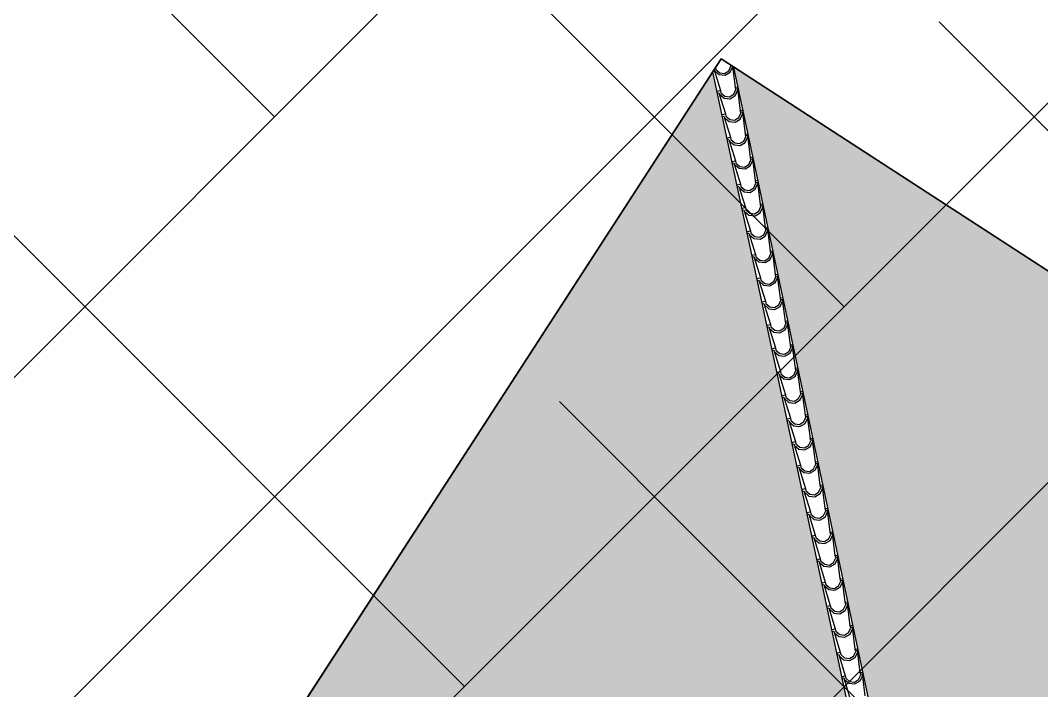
# Model space of a CAD drawing. Header units: millimetres. Extents: x 648844 to 649530, y 1246379 to 1246752.
# Drawn here: x 649107.59 to 649114.72, y 1246597.69 to 1246602.36 of the extents above; entities that cross this region are included whole.
import ezdxf

# ---------------------------------------------------------------- set-up
doc = ezdxf.new("R2010")
doc.units = ezdxf.units.MM
doc.header["$LTSCALE"] = 20
doc.header["$MEASUREMENT"] = 0
doc.layers.get('0').update_dxf_attribs({"linetype": 'CONTINUOUS'})
doc.layers.add('BOULEVARD', color=3, linetype='CONTINUOUS')
doc.layers.add('TECHO', color=30, linetype='CONTINUOUS')

# ---------------------------------------------------------------- blocks, each defined once
blk = doc.blocks.new('TEJA45')
at = {"layer": 'TECHO'}
for p, q in [((-3.0699, -1.19), (-3.188, -1.0908)), ((-3.2637, -1.1664), (-3.1644, -1.2845)), ((-3.1573, -1.1971), (-3.1762, -1.2349)), ((-3.1477, -1.2067), (-3.1618, -1.2374)), ((-3.1195, -1.1782), (-3.1573, -1.1971)), ((-3.117, -1.1925), (-3.1477, -1.2067)), ((-3.0759, -1.184), (-3.1196, -1.1781)), ((-3.0816, -1.1971), (-3.117, -1.1924)), ((-3.0699, -1.2089), (-3.0817, -1.1971)), ((-3.0619, -1.182), (-3.0699, -1.19)), ((-3.0524, -1.1915), (-3.0699, -1.2089)), ((-2.9517, -1.3082), (-3.0699, -1.2089)), ((-3.1764, -1.2348), (-3.1705, -1.2785)), ((-3.1644, -1.2845), (-3.1549, -1.2751)), ((-3.162, -1.2375), (-3.1573, -1.2729)), ((-3.1573, -1.2727), (-3.1455, -1.2845)), ((-3.1644, -1.2845), (-3.168, -1.2881)), ((-3.1549, -1.294), (-3.1585, -1.2976)), ((-3.1455, -1.2845), (-3.1549, -1.294)), ((-3.1455, -1.2845), (-3.0463, -1.4027)), ((-3.0582, -1.3529), (-3.0523, -1.3966)), ((-3.0391, -1.3152), (-3.0581, -1.353)), ((-3.0295, -1.3249), (-3.0437, -1.3556)), ((-3.0014, -1.2964), (-3.0392, -1.3153)), ((-2.9988, -1.3107), (-3.0295, -1.3249)), ((-2.9577, -1.3021), (-3.0014, -1.2962)), ((-2.9634, -1.3153), (-2.9988, -1.3105)), ((-2.9517, -1.3271), (-2.9635, -1.3153)), ((-2.9437, -1.3002), (-2.9517, -1.3082)), ((-2.9343, -1.3097), (-2.9517, -1.3271)), ((-2.8335, -1.4263), (-2.9517, -1.3271)), ((-3.0462, -1.4027), (-3.0498, -1.4063)), ((-3.0462, -1.4027), (-3.0368, -1.3932)), ((-3.0439, -1.3556), (-3.0391, -1.3911)), ((-3.0368, -1.4121), (-3.0403, -1.4157)), ((-3.0391, -1.3909), (-3.0273, -1.4027)), ((-3.0273, -1.4027), (-3.0368, -1.4121)), ((-3.0274, -1.4027), (-2.9281, -1.5209)), ((-2.8832, -1.4145), (-2.921, -1.4334)), ((-2.8396, -1.4203), (-2.8833, -1.4144)), ((-2.8256, -1.4184), (-2.8336, -1.4263)), ((-2.9401, -1.4711), (-2.9342, -1.5148)), ((-2.921, -1.4334), (-2.9399, -1.4712)), ((-2.9257, -1.4738), (-2.921, -1.5092)), ((-2.9114, -1.443), (-2.9255, -1.4738)), ((-2.8807, -1.4288), (-2.9114, -1.443)), ((-2.8452, -1.4334), (-2.8807, -1.4287)), ((-2.8336, -1.4452), (-2.8454, -1.4334)), ((-2.8161, -1.4278), (-2.8336, -1.4452)), ((-2.7154, -1.5445), (-2.8335, -1.4452)), ((-2.9281, -1.5209), (-2.9316, -1.5244)), ((-2.9281, -1.5209), (-2.9186, -1.5114)), ((-2.9186, -1.5303), (-2.9222, -1.5339)), ((-2.921, -1.509), (-2.9092, -1.5209)), ((-2.9092, -1.5209), (-2.9186, -1.5303)), ((-2.9092, -1.5209), (-2.81, -1.639)), ((-2.8028, -1.5515), (-2.8217, -1.5894)), ((-2.7932, -1.5612), (-2.8074, -1.5919)), ((-2.765, -1.5327), (-2.8029, -1.5516)), ((-2.7625, -1.547), (-2.7932, -1.5612)), ((-2.7214, -1.5385), (-2.7651, -1.5325)), ((-2.7271, -1.5516), (-2.7625, -1.5469)), ((-2.7154, -1.5634), (-2.7272, -1.5516)), ((-2.7074, -1.5365), (-2.7154, -1.5445)), ((-2.698, -1.546), (-2.7154, -1.5634)), ((-2.5972, -1.6626), (-2.7154, -1.5634)), ((-2.8219, -1.5892), (-2.816, -1.633)), ((-2.8099, -1.639), (-2.8135, -1.6426)), ((-2.8099, -1.639), (-2.8005, -1.6296)), ((-2.8075, -1.5919), (-2.8028, -1.6274)), ((-2.8028, -1.6272), (-2.791, -1.639)), ((-2.791, -1.639), (-2.8005, -1.6485)), ((-2.7911, -1.639), (-2.6918, -1.7572)), ((-2.8005, -1.6485), (-2.804, -1.652)), ((-2.7038, -1.7074), (-2.6978, -1.7511)), ((-2.6847, -1.6697), (-2.7036, -1.7075)), ((-2.6894, -1.7101), (-2.6847, -1.7455)), ((-2.675, -1.6794), (-2.6892, -1.7101)), ((-2.6469, -1.6508), (-2.6847, -1.6697)), ((-2.6444, -1.6652), (-2.6751, -1.6793)), ((-2.6032, -1.6566), (-2.647, -1.6507)), ((-2.6089, -1.6697), (-2.6444, -1.665)), ((-2.5972, -1.6815), (-2.6091, -1.6697)), ((-2.5893, -1.6547), (-2.5972, -1.6626)), ((-2.5798, -1.6641), (-2.5972, -1.6815)), ((-2.4791, -1.7808), (-2.5972, -1.6815)), ((-2.6918, -1.7572), (-2.6953, -1.7607)), ((-2.6918, -1.7572), (-2.6823, -1.7477)), ((-2.6823, -1.7666), (-2.6859, -1.7702)), ((-2.6847, -1.7454), (-2.6729, -1.7572)), ((-2.6729, -1.7572), (-2.6823, -1.7666)), ((-2.6729, -1.7572), (-2.5737, -1.8753)), ((-2.5287, -1.769), (-2.5665, -1.7879)), ((-2.4851, -1.7748), (-2.5288, -1.7689)), ((-2.4711, -1.7728), (-2.4791, -1.7808)), ((-2.4617, -1.7823), (-2.4791, -1.7997)), ((-2.5856, -1.8256), (-2.5797, -1.8693)), ((-2.5665, -1.7879), (-2.5854, -1.8257)), ((-2.5712, -1.8282), (-2.5665, -1.8637)), ((-2.5569, -1.7975), (-2.5711, -1.8282)), ((-2.5262, -1.7833), (-2.5569, -1.7975)), ((-2.4908, -1.7879), (-2.5262, -1.7832)), ((-2.4791, -1.7997), (-2.4909, -1.7879)), ((-2.3609, -1.899), (-2.4791, -1.7997)), ((-2.5736, -1.8753), (-2.5772, -1.8789)), ((-2.5736, -1.8753), (-2.5642, -1.8659)), ((-2.5642, -1.8848), (-2.5677, -1.8883)), ((-2.5665, -1.8635), (-2.5547, -1.8753)), ((-2.5547, -1.8753), (-2.5642, -1.8848)), ((-2.5547, -1.8753), (-2.4555, -1.9935)), ((-2.4484, -1.906), (-2.4673, -1.9438)), ((-2.4387, -1.9157), (-2.4529, -1.9464)), ((-2.4106, -1.8871), (-2.4484, -1.9061)), ((-2.408, -1.9015), (-2.4388, -1.9157)), ((-2.3669, -1.8929), (-2.4106, -1.887)), ((-2.3726, -1.9061), (-2.4081, -1.9013)), ((-2.3609, -1.9179), (-2.3727, -1.906)), ((-2.3529, -1.891), (-2.3609, -1.899)), ((-2.3435, -1.9004), (-2.3609, -1.9179)), ((-2.2428, -2.0171), (-2.3609, -1.9179)), ((-2.4674, -1.9437), (-2.4615, -1.9874)), ((-2.4554, -1.9935), (-2.459, -1.9971)), ((-2.4554, -1.9935), (-2.446, -1.984)), ((-2.4531, -1.9464), (-2.4483, -1.9819)), ((-2.4484, -1.9817), (-2.4365, -1.9935)), ((-2.4365, -1.9935), (-2.446, -2.0029)), ((-2.4366, -1.9935), (-2.3373, -2.1117)), ((-2.446, -2.0029), (-2.4496, -2.0065)), ((-2.3493, -2.0619), (-2.3434, -2.1056)), ((-2.3302, -2.0242), (-2.3491, -2.062)), ((-2.3349, -2.0646), (-2.3302, -2.1)), ((-2.3206, -2.0338), (-2.3348, -2.0645)), ((-2.2924, -2.0053), (-2.3302, -2.0242)), ((-2.2899, -2.0196), (-2.3206, -2.0338)), ((-2.2488, -2.0111), (-2.2925, -2.0052)), ((-2.2545, -2.0242), (-2.2899, -2.0195)), ((-2.2428, -2.036), (-2.2546, -2.0242)), ((-2.2348, -2.0091), (-2.2428, -2.0171)), ((-2.2253, -2.0186), (-2.2428, -2.036)), ((-2.1246, -2.1353), (-2.2428, -2.036)), ((-2.3373, -2.1116), (-2.3409, -2.1152)), ((-2.3373, -2.1116), (-2.3278, -2.1022)), ((-2.3278, -2.1211), (-2.3314, -2.1247)), ((-2.3302, -2.0998), (-2.3184, -2.1116)), ((-2.3184, -2.1116), (-2.3278, -2.1211)), ((-2.3184, -2.1117), (-2.2192, -2.2298)), ((-2.1743, -2.1235), (-2.2121, -2.1424)), ((-2.1717, -2.1378), (-2.2024, -2.152)), ((-2.1306, -2.1292), (-2.1743, -2.1233)), ((-2.1363, -2.1424), (-2.1717, -2.1377)), ((-2.1166, -2.1273), (-2.1246, -2.1353)), ((-2.1072, -2.1368), (-2.1246, -2.1542)), ((-2.2311, -2.18), (-2.2252, -2.2238)), ((-2.212, -2.1423), (-2.2309, -2.1801)), ((-2.2168, -2.1827), (-2.212, -2.2182)), ((-2.2024, -2.152), (-2.2166, -2.1827)), ((-2.1246, -2.1542), (-2.1364, -2.1424)), ((-2.0064, -2.2534), (-2.1246, -2.1542)), ((-2.2191, -2.2298), (-2.2227, -2.2334)), ((-2.2191, -2.2298), (-2.2097, -2.2203)), ((-2.2097, -2.2393), (-2.2132, -2.2428)), ((-2.212, -2.218), (-2.2002, -2.2298)), ((-2.2002, -2.2298), (-2.2097, -2.2393)), ((-2.2003, -2.2298), (-2.101, -2.348)), ((-2.0939, -2.2605), (-2.1128, -2.2983)), ((-2.0843, -2.2701), (-2.0984, -2.3009)), ((-2.0561, -2.2416), (-2.0939, -2.2605)), ((-2.0536, -2.2559), (-2.0843, -2.2701)), ((-2.0124, -2.2474), (-2.0562, -2.2415)), ((-2.0181, -2.2605), (-2.0536, -2.2558)), ((-2.0064, -2.2723), (-2.0183, -2.2605)), ((-1.9985, -2.2455), (-2.0064, -2.2534)), ((-1.989, -2.2549), (-2.0064, -2.2723)), ((-1.8883, -2.3716), (-2.0064, -2.2723)), ((-2.113, -2.2982), (-2.1071, -2.3419)), ((-2.101, -2.348), (-2.1045, -2.3515)), ((-2.101, -2.348), (-2.0915, -2.3385)), ((-2.0986, -2.3009), (-2.0939, -2.3363)), ((-2.0939, -2.3361), (-2.0821, -2.348)), ((-2.0821, -2.348), (-2.0915, -2.3574)), ((-2.0821, -2.348), (-1.9829, -2.4661)), ((-2.0915, -2.3574), (-2.0951, -2.361)), ((-1.9948, -2.4163), (-1.9889, -2.4601)), ((-1.9757, -2.3786), (-1.9946, -2.4165)), ((-1.9804, -2.419), (-1.9757, -2.4545)), ((-1.9661, -2.3883), (-1.9803, -2.419)), ((-1.9379, -2.3598), (-1.9758, -2.3787)), ((-1.9354, -2.3741), (-1.9661, -2.3883)), ((-1.8943, -2.3656), (-1.938, -2.3597)), ((-1.9, -2.3787), (-1.9354, -2.374)), ((-1.8883, -2.3905), (-1.9001, -2.3787)), ((-1.8803, -2.3636), (-1.8883, -2.3716)), ((-1.8709, -2.3731), (-1.8883, -2.3905)), ((-1.7701, -2.4897), (-1.8883, -2.3905)), ((-1.9828, -2.4661), (-1.9864, -2.4697)), ((-1.9828, -2.4661), (-1.9734, -2.4567)), ((-1.9734, -2.4756), (-1.9769, -2.4791)), ((-1.9757, -2.4543), (-1.9639, -2.4661)), ((-1.9639, -2.4661), (-1.9734, -2.4756)), ((-1.964, -2.4661), (-1.8647, -2.5843)), ((-1.8198, -2.4779), (-1.8576, -2.4968)), ((-1.8173, -2.4923), (-1.848, -2.5064)), ((-1.7761, -2.4837), (-1.8199, -2.4778)), ((-1.7818, -2.4969), (-1.8173, -2.4921)), ((-1.7622, -2.4818), (-1.7701, -2.4897)), ((-1.7527, -2.4912), (-1.7701, -2.5087)), ((-1.8766, -2.5345), (-1.8707, -2.5782)), ((-1.8576, -2.4968), (-1.8765, -2.5346)), ((-1.8623, -2.5372), (-1.8576, -2.5726)), ((-1.8479, -2.5064), (-1.8621, -2.5372)), ((-1.7701, -2.5087), (-1.7819, -2.4968)), ((-1.652, -2.6079), (-1.7701, -2.5086)), ((-1.8647, -2.5843), (-1.8682, -2.5878)), ((-1.8647, -2.5843), (-1.8552, -2.5748)), ((-1.8552, -2.5937), (-1.8588, -2.5973)), ((-1.8576, -2.5725), (-1.8458, -2.5843)), ((-1.8458, -2.5843), (-1.8552, -2.5937)), ((-1.8458, -2.5843), (-1.7465, -2.7024)), ((-1.7394, -2.615), (-1.7583, -2.6528)), ((-1.7298, -2.6246), (-1.744, -2.6553)), ((-1.7016, -2.5961), (-1.7394, -2.615)), ((-1.6991, -2.6104), (-1.7298, -2.6246)), ((-1.658, -2.6019), (-1.7017, -2.596)), ((-1.6637, -2.615), (-1.6991, -2.6103)), ((-1.652, -2.6268), (-1.6638, -2.615)), ((-1.644, -2.5999), (-1.652, -2.6079)), ((-1.6346, -2.6094), (-1.652, -2.6268)), ((-1.5338, -2.7261), (-1.652, -2.6268)), ((-1.7585, -2.6527), (-1.7526, -2.6964)), ((-1.7465, -2.7024), (-1.7501, -2.706)), ((-1.7465, -2.7024), (-1.737, -2.693)), ((-1.7441, -2.6553), (-1.7394, -2.6908)), ((-1.7394, -2.6906), (-1.7276, -2.7024)), ((-1.7276, -2.7024), (-1.737, -2.7119)), ((-1.7276, -2.7024), (-1.6284, -2.8206)), ((-1.737, -2.7119), (-1.7406, -2.7154)), ((-1.6403, -2.7708), (-1.6344, -2.8145)), ((-1.6213, -2.7331), (-1.6402, -2.7709)), ((-1.626, -2.7735), (-1.6212, -2.8089)), ((-1.6116, -2.7428), (-1.6258, -2.7735)), ((-1.5835, -2.7142), (-1.6213, -2.7332)), ((-1.5809, -2.7286), (-1.6117, -2.7427)), ((-1.5398, -2.72), (-1.5835, -2.7141)), ((-1.5455, -2.7332), (-1.581, -2.7284)), ((-1.5338, -2.745), (-1.5456, -2.7332)), ((-1.5258, -2.7181), (-1.5338, -2.7261)), ((-1.5164, -2.7275), (-1.5338, -2.745)), ((-1.4157, -2.8442), (-1.5338, -2.745)), ((-1.6283, -2.8206), (-1.6319, -2.8242)), ((-1.6283, -2.8206), (-1.6189, -2.8111)), ((-1.6189, -2.83), (-1.6225, -2.8336)), ((-1.6213, -2.8088), (-1.6094, -2.8206)), ((-1.6094, -2.8206), (-1.6189, -2.83)), ((-1.6095, -2.8206), (-1.5102, -2.9388)), ((-1.5031, -2.8513), (-1.522, -2.8891)), ((-1.4653, -2.8324), (-1.5031, -2.8513)), ((-1.4628, -2.8467), (-1.4935, -2.8609)), ((-1.4217, -2.8382), (-1.4654, -2.8323)), ((-1.4274, -2.8513), (-1.4628, -2.8466)), ((-1.4157, -2.8631), (-1.4275, -2.8513)), ((-1.4077, -2.8362), (-1.4157, -2.8442)), ((-1.3982, -2.8457), (-1.4157, -2.8631)), ((-1.5222, -2.889), (-1.5163, -2.9327)), ((-1.5078, -2.8917), (-1.5031, -2.9271)), ((-1.4935, -2.8609), (-1.5077, -2.8916)), ((-1.2975, -2.9624), (-1.4157, -2.8631)), ((-1.5102, -2.9387), (-1.5138, -2.9423)), ((-1.5102, -2.9387), (-1.5007, -2.9293)), ((-1.5007, -2.9482), (-1.5043, -2.9518)), ((-1.5031, -2.9269), (-1.4913, -2.9387)), ((-1.4913, -2.9387), (-1.5007, -2.9482)), ((-1.4913, -2.9388), (-1.3921, -3.0569)), ((-1.3849, -2.9694), (-1.4038, -3.0072)), ((-1.3753, -2.9791), (-1.3895, -3.0098)), ((-1.3472, -2.9506), (-1.385, -2.9695)), ((-1.3446, -2.9649), (-1.3754, -2.9791)), ((-1.3035, -2.9564), (-1.3472, -2.9504)), ((-1.3092, -2.9695), (-1.3447, -2.9648)), ((-1.2975, -2.9813), (-1.3093, -2.9695)), ((-1.2895, -2.9544), (-1.2975, -2.9624)), ((-1.2801, -2.9639), (-1.2975, -2.9813)), ((-1.1793, -3.0805), (-1.2975, -2.9813)), ((-1.404, -3.0071), (-1.3981, -3.0509)), ((-1.392, -3.0569), (-1.3956, -3.0605)), ((-1.392, -3.0569), (-1.3826, -3.0474)), ((-1.3897, -3.0098), (-1.3849, -3.0453)), ((-1.3849, -3.0451), (-1.3731, -3.0569)), ((-1.3731, -3.0569), (-1.3826, -3.0664)), ((-1.3732, -3.0569), (-1.2739, -3.1751)), ((-1.3826, -3.0664), (-1.3861, -3.0699)), ((-1.2858, -3.1253), (-1.2799, -3.169)), ((-1.2668, -3.0876), (-1.2857, -3.1254)), ((-1.2715, -3.128), (-1.2668, -3.1634)), ((-1.2572, -3.0972), (-1.2713, -3.128)), ((-1.229, -3.0687), (-1.2668, -3.0876)), ((-1.2265, -3.083), (-1.2572, -3.0972)), ((-1.1853, -3.0745), (-1.2291, -3.0686)), ((-1.191, -3.0876), (-1.2265, -3.0829)), ((-1.1793, -3.0994), (-1.1912, -3.0876)), ((-1.1714, -3.0726), (-1.1793, -3.0805)), ((-1.1619, -3.082), (-1.1793, -3.0994)), ((-1.0612, -3.1987), (-1.1793, -3.0994)), ((-1.2739, -3.1751), (-1.2774, -3.1786)), ((-1.2739, -3.1751), (-1.2644, -3.1656)), ((-1.2644, -3.1845), (-1.268, -3.1881)), ((-1.2668, -3.1632), (-1.255, -3.1751)), ((-1.255, -3.1751), (-1.2644, -3.1845)), ((-1.255, -3.1751), (-1.1558, -3.2932)), ((-1.1486, -3.2058), (-1.1675, -3.2436)), ((-1.1108, -3.1869), (-1.1486, -3.2058)), ((-1.1083, -3.2012), (-1.139, -3.2154)), ((-1.0672, -3.1927), (-1.1109, -3.1868)), ((-1.0729, -3.2058), (-1.1083, -3.2011)), ((-1.0612, -3.2176), (-1.073, -3.2058)), ((-1.0532, -3.1907), (-1.0612, -3.1987)), ((-1.0438, -3.2002), (-1.0612, -3.2176)), ((-1.1677, -3.2435), (-1.1618, -3.2872)), ((-1.1533, -3.2461), (-1.1486, -3.2816)), ((-1.139, -3.2154), (-1.1532, -3.2461)), ((-0.943, -3.3168), (-1.0612, -3.2176)), ((-1.1557, -3.2932), (-1.1593, -3.2968)), ((-1.1557, -3.2932), (-1.1463, -3.2838)), ((-1.1463, -3.3027), (-1.1498, -3.3062)), ((-1.1486, -3.2814), (-1.1368, -3.2932)), ((-1.1368, -3.2932), (-1.1463, -3.3027)), ((-1.1369, -3.2932), (-1.0376, -3.4114)), ((-1.0305, -3.3239), (-1.0494, -3.3617)), ((-1.0209, -3.3335), (-1.035, -3.3643)), ((-0.9927, -3.305), (-1.0305, -3.3239)), ((-0.9902, -3.3193), (-1.0209, -3.3335)), ((-0.949, -3.3108), (-0.9927, -3.3049)), ((-0.9547, -3.324), (-0.9902, -3.3192)), ((-0.943, -3.3358), (-0.9548, -3.3239)), ((-0.9351, -3.3089), (-0.943, -3.3168)), ((-0.9256, -3.3183), (-0.943, -3.3358)), ((-0.8249, -3.435), (-0.943, -3.3358)), ((-1.0495, -3.3616), (-1.0436, -3.4053)), ((-1.0376, -3.4114), (-1.0411, -3.4149)), ((-1.0376, -3.4114), (-1.0281, -3.4019)), ((-1.0352, -3.3643), (-1.0305, -3.3997)), ((-1.0281, -3.4208), (-1.0317, -3.4244)), ((-1.0305, -3.3996), (-1.0187, -3.4114)), ((-1.0187, -3.4114), (-1.0281, -3.4208)), ((-1.0187, -3.4114), (-0.9194, -3.5295)), ((-0.9314, -3.4798), (-0.9255, -3.5235)), ((-0.9123, -3.4421), (-0.9312, -3.4799)), ((-0.917, -3.4824), (-0.9123, -3.5179)), ((-0.9027, -3.4517), (-0.9169, -3.4824)), ((-0.8745, -3.4232), (-0.9123, -3.4421)), ((-0.872, -3.4375), (-0.9027, -3.4517)), ((-0.8309, -3.429), (-0.8746, -3.4231)), ((-0.8366, -3.4421), (-0.872, -3.4374)), ((-0.8249, -3.4539), (-0.8367, -3.4421)), ((-0.8169, -3.427), (-0.8249, -3.435)), ((-0.8074, -3.4365), (-0.8249, -3.4539)), ((-0.7067, -3.5532), (-0.8249, -3.4539)), ((-0.9194, -3.5295), (-0.923, -3.5331)), ((-0.9194, -3.5295), (-0.9099, -3.5201)), ((-0.9099, -3.539), (-0.9135, -3.5426)), ((-0.9123, -3.5177), (-0.9005, -3.5295)), ((-0.9005, -3.5295), (-0.9099, -3.539)), ((-0.9005, -3.5295), (-0.8013, -3.6477)), ((-0.7942, -3.5602), (-0.8131, -3.598)), ((-0.7564, -3.5414), (-0.7942, -3.5603)), ((-0.7538, -3.5557), (-0.7846, -3.5698)), ((-0.7127, -3.5471), (-0.7564, -3.5412)), ((-0.7184, -3.5603), (-0.7539, -3.5555)), ((-0.7067, -3.5721), (-0.7185, -3.5603)), ((-0.6987, -3.5452), (-0.7067, -3.5532)), ((-0.6893, -3.5546), (-0.7067, -3.5721)), ((-0.8132, -3.5979), (-0.8073, -3.6417)), ((-0.7989, -3.6006), (-0.7941, -3.636)), ((-0.7845, -3.5699), (-0.7987, -3.6006)), ((-0.7942, -3.6359), (-0.7823, -3.6477)), ((-0.5885, -3.6713), (-0.7067, -3.5721)), ((-0.8012, -3.6477), (-0.8048, -3.6513)), ((-0.8012, -3.6477), (-0.7918, -3.6382)), ((-0.7918, -3.6571), (-0.7954, -3.6607)), ((-0.7823, -3.6477), (-0.7918, -3.6571)), ((-0.7824, -3.6477), (-0.6831, -3.7659)), ((-0.676, -3.6784), (-0.6949, -3.7162)), ((-0.6664, -3.688), (-0.6806, -3.7187)), ((-0.6382, -3.6595), (-0.676, -3.6784)), ((-0.6357, -3.6738), (-0.6664, -3.688)), ((-0.5945, -3.6653), (-0.6383, -3.6594)), ((-0.6003, -3.6784), (-0.6357, -3.6737)), ((-0.5886, -3.6902), (-0.6004, -3.6784)), ((-0.5806, -3.6633), (-0.5886, -3.6713)), ((-0.5711, -3.6728), (-0.5886, -3.6902)), ((-0.4704, -3.7895), (-0.5885, -3.6902)), ((-0.6951, -3.7161), (-0.6891, -3.7598)), ((-0.6831, -3.7658), (-0.6867, -3.7694)), ((-0.6831, -3.7658), (-0.6736, -3.7564)), ((-0.6807, -3.7188), (-0.676, -3.7542)), ((-0.6736, -3.7753), (-0.6772, -3.7789)), ((-0.676, -3.754), (-0.6642, -3.7658)), ((-0.6642, -3.7658), (-0.6736, -3.7753)), ((-0.6642, -3.7659), (-0.565, -3.884)), ((-0.52, -3.7777), (-0.5579, -3.7966)), ((-0.4764, -3.7835), (-0.5201, -3.7776)), ((-0.5769, -3.8342), (-0.571, -3.878)), ((-0.5578, -3.7965), (-0.5767, -3.8344)), ((-0.5626, -3.8369), (-0.5578, -3.8724)), ((-0.5482, -3.8062), (-0.5624, -3.8369)), ((-0.5175, -3.792), (-0.5483, -3.8062)), ((-0.4821, -3.7966), (-0.5176, -3.7919)), ((-0.4704, -3.8084), (-0.4822, -3.7966)), ((-0.4624, -3.7815), (-0.4704, -3.7895)), ((-0.453, -3.791), (-0.4704, -3.8084)), ((-0.3522, -3.9076), (-0.4704, -3.8084)), ((-0.5649, -3.884), (-0.5685, -3.8876)), ((-0.5649, -3.884), (-0.5555, -3.8746)), ((-0.5555, -3.8935), (-0.559, -3.897)), ((-0.5578, -3.8722), (-0.546, -3.884)), ((-0.546, -3.884), (-0.5555, -3.8935)), ((-0.5461, -3.884), (-0.4468, -4.0022)), ((-0.4397, -3.9147), (-0.4586, -3.9525)), ((-0.4019, -3.8958), (-0.4397, -3.9147)), ((-0.3994, -3.9101), (-0.4301, -3.9243)), ((-0.3582, -3.9016), (-0.402, -3.8957)), ((-0.364, -3.9147), (-0.3994, -3.91)), ((-0.3522, -3.9265), (-0.3641, -3.9147)), ((-0.3443, -3.8997), (-0.3522, -3.9076)), ((-0.3348, -3.9091), (-0.3522, -3.9265)), ((-0.4587, -3.9524), (-0.4528, -3.9961)), ((-0.4468, -4.0022), (-0.4373, -3.9927)), ((-0.4444, -3.9551), (-0.4397, -3.9905)), ((-0.4301, -3.9243), (-0.4443, -3.955)), ((-0.4397, -3.9903), (-0.4279, -4.0022)), ((-0.2341, -4.0258), (-0.3522, -3.9265)), ((-0.4468, -4.0022), (-0.4503, -4.0057)), ((-0.4373, -4.0116), (-0.4409, -4.0152)), ((-0.4279, -4.0022), (-0.4373, -4.0116)), ((-0.4279, -4.0022), (-0.3287, -4.1203)), ((-0.3215, -4.0329), (-0.3404, -4.0707)), ((-0.3119, -4.0425), (-0.3261, -4.0732)), ((-0.2837, -4.014), (-0.3215, -4.0329)), ((-0.2812, -4.0283), (-0.3119, -4.0425)), ((-0.2401, -4.0198), (-0.2838, -4.0139)), ((-0.2458, -4.0329), (-0.2812, -4.0282)), ((-0.2341, -4.0447), (-0.2459, -4.0329)), ((-0.2261, -4.0178), (-0.2341, -4.0258)), ((-0.2167, -4.0273), (-0.2341, -4.0447)), ((-0.1159, -4.144), (-0.2341, -4.0447)), ((-0.3406, -4.0706), (-0.3347, -4.1143)), ((-0.3286, -4.1203), (-0.3322, -4.1239)), ((-0.3286, -4.1203), (-0.3192, -4.1109)), ((-0.3262, -4.0732), (-0.3215, -4.1087)), ((-0.3192, -4.1298), (-0.3227, -4.1333)), ((-0.3215, -4.1085), (-0.3097, -4.1203)), ((-0.3097, -4.1203), (-0.3192, -4.1298)), ((-0.3097, -4.1203), (-0.2105, -4.2385)), ((-0.1656, -4.1321), (-0.2034, -4.151)), ((-0.1219, -4.1379), (-0.1656, -4.132)), ((-0.2224, -4.1887), (-0.2165, -4.2324)), ((-0.2034, -4.151), (-0.2223, -4.1888)), ((-0.2081, -4.1914), (-0.2034, -4.2268)), ((-0.1938, -4.1606), (-0.2079, -4.1914)), ((-0.1631, -4.1464), (-0.1938, -4.1606)), ((-0.1276, -4.1511), (-0.1631, -4.1463)), ((-0.1159, -4.1629), (-0.1277, -4.151)), ((-0.108, -4.136), (-0.1159, -4.144)), ((-0.0985, -4.1454), (-0.1159, -4.1629)), ((0, -4.2602), (-0.1159, -4.1629)), ((-0.2105, -4.2385), (-0.214, -4.242)), ((-0.2105, -4.2385), (-0.201, -4.229)), ((-0.201, -4.2479), (-0.2046, -4.2515)), ((-0.2034, -4.2267), (-0.1915, -4.2385)), ((-0.1915, -4.2385), (-0.201, -4.2479)), ((-0.1916, -4.2385), (-0.0979, -4.35)), ((-0.0852, -4.2692), (-0.1041, -4.307)), ((-0.0474, -4.2503), (-0.0852, -4.2692)), ((-0.0449, -4.2646), (-0.0756, -4.2788)), ((-0.0038, -4.2561), (-0.0475, -4.2502)), ((-0.0095, -4.2692), (-0.0449, -4.2645)), ((0, -4.2788), (-0.0096, -4.2692)), ((-0.1043, -4.3069), (-0.0984, -4.35)), ((-0.0899, -4.3095), (-0.0852, -4.345)), ((-0.0756, -4.2788), (-0.0898, -4.3095)), ((-0.0857, -4.35), (-0.0828, -4.3472)), ((-0.0852, -4.3448), (-0.08, -4.35))]:
    blk.add_line(p, q, dxfattribs=at)

msp = doc.modelspace()

# ---------------------------------------------------------------- hatches: boundary and pattern name
h = msp.add_hatch()
h.set_pattern_fill('ANSI38', color=3, scale=15, style=0)
h.set_pattern_definition([(45, (-526.4316, -3378.3679), (-1.3258252147, 1.3258252147), []), (135, (-526.4316, -3378.3679), (-3.9774756442, 1.3258252147), [4.6875, -2.8125])])
h.paths.add_polyline_path([(649074.6452, 1246583.5639), (649094.2426, 1246613.4564), (649153.4129, 1246584.5007), (649133.4856, 1246559.3165), (649131.7639, 1246538.9923), (649068.2828, 1246574.1817)])
h.paths.add_polyline_path([(649079.063, 1246573.7371), (649108.5591, 1246573.7371), (649108.5591, 1246579.2292), (649079.063, 1246579.2292)], flags=24)
at = {"layer": 'BOULEVARD'}
h = msp.add_hatch(dxfattribs=at)
h.set_pattern_fill('AR-SAND', color=52, scale=2, style=0)
h.set_pattern_definition([(37.5, (2687.3062, -252.1344), (-0.125986716, 3.853647538), [0, -3.04, 0, -3.4, 0, -3.25]), (7.5, (2687.306, -252.1344), (3.53955341, 5.64429213), [0, -1.64, 0, -2.74, 0, -1.05]), (327.5, (2684.8462, -252.1344), (6.2282837235, 0.011318107), [0, -1, 0, -3.6, 0, -4.7]), (317.5, (2684.846, -252.1344), (6.01225321, 1.75535113), [0, -0.5, 0, -2.36, 0, -2.7])])
h.paths.add_polyline_path([(649079.188, 1246707.9171), (649061.8287, 1246705.3939), (649102.9655, 1246689.3561), (649124.6322, 1246689.2759, -0.99815), (649126.4322, 1246689.2726, -0.271808), (649125.9709, 1246688.4868), (649127.1065, 1246686.4529), (649126.7807, 1246689.0494, 0.30467), (649119.8978, 1246696.9558)])
h.paths.add_polyline_path([(649187.0551, 1246627.7323, -0.811707), (649185.3312, 1246628.0946, -0.156233), (649185.4987, 1246628.6175), (649170.2059, 1246639.5333), (649152.7276, 1246648.5016, -0.070806), (649150.2886, 1246650.2262), (649138.6315, 1246661.2357, -0.096422), (649136.2723, 1246664.5284), (649128.1142, 1246682.3422, -0.076304), (649127.2341, 1246685.436), (649127.1065, 1246686.4529), (649125.9709, 1246688.4868, -0.573794), (649124.6322, 1246689.2759), (649102.9655, 1246689.3561), (649119.1178, 1246683.0589, -0.30467), (649123.804, 1246677.6759), (649124.2574, 1246674.0625, 0.076304), (649125.3866, 1246670.0931), (649133.5448, 1246652.2793, 0.096422), (649136.5716, 1246648.0547), (649148.2287, 1246637.0452, 0.070806), (649151.3581, 1246634.8325), (649168.8701, 1246625.8468), (649190.6686, 1246614.5681), (649208.4739, 1246606.4456, 0.066602), (649211.9252, 1246605.3969), (649234.5736, 1246601.6961, 0.033209), (649236.3699, 1246601.5239), (649255.5221, 1246600.9648, -0.079988), (649257.5206, 1246600.5829), (649263.9807, 1246598.2361, 0.121776), (649268.0853, 1246597.799), (649280.824, 1246599.5456, 0.188278), (649286.2878, 1246602.5908), (649287.892, 1246604.534), (649227.9504, 1246610.0629, -0.955037), (649226.1542, 1246610.1456, -0.103931), (649226.2303, 1246610.5078)])
h.paths.add_polyline_path([(649317.7909, 1246619.4241), (649315.8743, 1246618.488, -0.341414), (649309.1665, 1246619.8733), (649305.6803, 1246623.9364, 0.12513), (649303.9064, 1246625.1834), (649301.6738, 1246626.0333, 0.194606), (649298.3744, 1246625.9651), (649290.4366, 1246622.5614, 0.11946), (649288.7774, 1246621.3187), (649283.9743, 1246615.5007, -0.188278), (649280.4165, 1246613.5178), (649267.6778, 1246611.7712, -0.121776), (649265.005, 1246612.0558), (649258.5449, 1246614.4026, 0.079988), (649255.6096, 1246614.9636), (649236.4575, 1246615.5226, -0.033209), (649235.0574, 1246615.6569), (649212.409, 1246619.3577, -0.066602), (649209.719, 1246620.175), (649191.9813, 1246628.2667), (649170.2442, 1246639.5136), (649170.2059, 1246639.5333), (649185.4987, 1246628.6175, -0.729756), (649187.1312, 1246628.0946, -0.103931), (649187.0551, 1246627.7323), (649226.2303, 1246610.5078, -0.811707), (649227.9542, 1246610.1456, -0.022999), (649227.9504, 1246610.0629), (649287.892, 1246604.534), (649291.0909, 1246608.4088, -0.11946), (649291.6188, 1246608.8042), (649299.5567, 1246612.2079, -0.194606), (649300.6065, 1246612.2296), (649302.8391, 1246611.3796, -0.12513), (649303.4035, 1246610.9829), (649306.8898, 1246606.9197, 0.341414), (649317.1909, 1246604.7923), (649320.0246, 1246606.1764)])
h.paths.add_polyline_path([(649347.6632, 1246622.6926), (649335.3025, 1246624.6631, 0.098628), (649331.6326, 1246624.5217), (649325.9551, 1246623.1614, 0.054854), (649324.0198, 1246622.4665), (649317.7909, 1246619.4241), (649320.0246, 1246606.1764), (649325.3364, 1246608.7708, -0.054854), (649326.6541, 1246609.244), (649332.3315, 1246610.6042, -0.098628), (649334.8302, 1246610.7006), (649350.1187, 1246608.5708), (649349.9242, 1246609.2836)])
edge = h.paths.add_edge_path()
edge.add_line((649068.5027, 1246711.4029), (649120.056, 1246697.5217))
edge.add_arc((649117.4561, 1246687.8657), 10, 7.15249, 74.9301, ccw=False)
edge.add_line((649127.3782, 1246689.1108), (649127.8317, 1246685.4974))
edge.add_arc((649137.7539, 1246686.7425), 10, 187.15249, 204.60619)
edge.add_line((649128.662, 1246682.5787), (649136.8201, 1246664.7648))
edge.add_arc((649145.912, 1246668.9286), 10, 204.60619, 226.63644)
edge.add_line((649139.0458, 1246661.6585), (649150.7028, 1246650.649))
edge.add_arc((649157.5691, 1246657.9192), 10, 226.63644, 242.83697)
edge.add_line((649153.0038, 1246649.022), (649170.5212, 1246640.0336))
edge.add_line((649170.5212, 1246640.0336), (649192.2461, 1246628.793))
edge.add_line((649192.2461, 1246628.793), (649209.9703, 1246620.7075))
edge.add_arc((649214.1207, 1246629.8055), 10, 245.47824, 260.71972)
edge.add_line((649212.508, 1246619.9364), (649235.1564, 1246616.2356))
edge.add_arc((649236.769, 1246626.1047), 10, 260.71972, 268.32795)
edge.add_line((649236.4772, 1246616.109), (649255.6294, 1246615.5499))
edge.add_arc((649255.3376, 1246605.5542), 10, 70.03498, 88.32795, ccw=False)
edge.add_line((649258.752, 1246614.9532), (649265.2121, 1246612.6064))
edge.add_arc((649266.9194, 1246617.3059), 5, 250.03498, 277.80719)
edge.add_line((649267.5986, 1246612.3522), (649280.3373, 1246614.0989))
edge.add_arc((649279.6581, 1246619.0525), 5, 277.80719, 320.45813)
edge.add_line((649283.5139, 1246615.8693), (649288.317, 1246621.6873))
edge.add_arc((649292.1728, 1246618.5041), 5, 113.2091, 140.45813, ccw=False)
edge.add_line((649290.2024, 1246623.0995), (649298.1402, 1246626.5031))
edge.add_arc((649300.1107, 1246621.9078), 5, 69.1593, 113.2091, ccw=False)
edge.add_line((649301.8895, 1246626.5806), (649304.1221, 1246625.7307))
edge.add_arc((649302.3433, 1246621.0579), 5, 40.62994, 69.1593, ccw=False)
edge.add_line((649306.1379, 1246624.3137), (649309.6242, 1246620.2506))
edge.add_arc((649313.4188, 1246623.5064), 5, 220.62994, 296.03233)
edge.add_line((649315.6132, 1246619.0137), (649323.7587, 1246622.9922))
edge.add_arc((649328.1475, 1246614.0068), 10, 103.47321, 116.03233, ccw=False)
edge.add_line((649325.8176, 1246623.7315), (649331.495, 1246625.0918))
edge.add_arc((649333.8249, 1246615.367), 10, 80.94229, 103.47321, ccw=False)
edge.add_line((649335.3992, 1246625.2423), (649347.5602, 1246623.3036))
edge.add_line((649347.5602, 1246623.3036), (649346.5074, 1246629.5472))
edge.add_line((649346.5074, 1246629.5472), (649333.1964, 1246631.6692))
edge.add_line((649333.1964, 1246631.6692), (649322.7074, 1246629.1562))
edge.add_line((649322.7074, 1246629.1562), (649313.6744, 1246624.7442))
edge.add_line((649313.6744, 1246624.7442), (649308.8704, 1246630.3432))
edge.add_line((649308.8704, 1246630.3432), (649299.8654, 1246633.7712))
edge.add_line((649299.8654, 1246633.7712), (649285.3874, 1246627.5632))
edge.add_line((649285.3874, 1246627.5632), (649279.1354, 1246619.9902))
edge.add_line((649279.1354, 1246619.9902), (649267.0284, 1246618.3302))
edge.add_line((649267.0284, 1246618.3302), (649258.3794, 1246621.4722))
edge.add_line((649258.3794, 1246621.4722), (649236.3864, 1246622.1142))
edge.add_line((649236.3864, 1246622.1142), (649212.9474, 1246625.9442))
edge.add_line((649212.9474, 1246625.9442), (649194.8714, 1246634.1902))
edge.add_line((649194.8714, 1246634.1902), (649173.2694, 1246645.3672))
edge.add_line((649173.2694, 1246645.3672), (649155.2364, 1246654.6202))
edge.add_line((649155.2364, 1246654.6202), (649142.5994, 1246666.5552))
edge.add_line((649142.5994, 1246666.5552), (649133.8614, 1246685.6352))
edge.add_line((649133.8614, 1246685.6352), (649131.9934, 1246700.5212))
edge.add_line((649131.9934, 1246700.5212), (649108.6774, 1246706.7992))
edge.add_line((649108.6774, 1246706.7992), (649082.0584, 1246713.3732))
edge.add_line((649082.0584, 1246713.3732), (649068.5027, 1246711.4029))
h.paths.add_polyline_path([(649223.8042, 1246612.0205), (649231.856, 1246611.8973), (649231.9474, 1246617.8743), (649223.8957, 1246617.9975)], flags=24)
h.paths.add_polyline_path([(649118.7479, 1246690.3476), (649126.7983, 1246690.2244), (649126.8897, 1246696.1974), (649118.8392, 1246696.3206)], flags=24)
at = {"layer": 'TECHO'}
h = msp.add_hatch(dxfattribs=at)
h.set_pattern_fill('SPANTILE', color=254, scale=0.205, angle=127.30567, style=0, pattern_type=2)
h.set_pattern_definition([(62.012391, (649171.602185, 1246580.610478), (-1.1662654077, -2.1756494039), [0.18931176, -4.5434808]), (327.0427, (649171.69103, 1246580.77765), (0.2835335, 0.06048774), [0.0164, -0.1886]), (147.0427, (649171.87196, 1246580.67989), (-0.2835335, -0.06048774), [0.0574, -0.1476]), (237.0427, (649171.8238, 1246580.71111), (0.06048774, -0.2835335), [0.0205, -0.1845]), (57.0427, (649171.70256, 1246580.76529), (-0.06048774, 0.2835335), [0.0205, -0.1845]), (147.0427, (649171.7137, 1246580.78249), (-0.2835335, -0.06048774), [0.0164, -0.1886]), (147.0427, (649171.86304, 1246580.66613), (-0.2835335, -0.06048774), [0.041, -0.164]), (232.072991, (649171.828634, 1246580.688431), (-1.510283638, -1.9526056086), [0.18931176, -4.5434808]), (199.738791, (649171.823058, 1246580.679831), (4.1320254479, 1.4743865262), [0.05412164, -5.35803375]), (165.47759, (649171.772116, 1246580.66155), (-0.455543985, 0.05103545), [0.0518613, -0.5964055]), (128.60779, (649171.72191, 1246580.67456), (0.232498607, -0.39505612), [0.0518613, -0.5964055]), (94.346591, (649171.689551, 1246580.715083), (-0.3402455695, 4.3739779244), [0.05412164, -5.35803375]), (167.267591, (649171.771322, 1246580.679169), (2.3382086425, -0.5387073578), [0.0415094, -4.10942426]), (126.817791, (649171.730834, 1246580.688318), (-1.4460238462, 1.914795109), [0.0415094, -4.10942426]), (94.448091, (649171.705958, 1246580.721548), (-0.270311384, 3.351366421), [0.04387184, -4.3433196]), (199.637291, (649171.812643, 1246580.693913), (3.1699042488, 1.1209068584), [0.04387184, -4.3433196])])
h.paths.add_polyline_path([(649116.2978, 1246594.5264), (649122.2105, 1246595.7878), (649112.5713, 1246602.0374), (649113.8327, 1246596.1247)])
h = msp.add_hatch(dxfattribs=at)
h.set_pattern_fill('SPANTILE', color=254, scale=0.205, angle=397.30567, style=0, pattern_type=2)
h.set_pattern_definition([(142.072991, (649078.786526, 1246641.256484), (1.9526056086, -1.510283638), [0.18931176, -4.5434808]), (237.0427, (649078.6372, 1246641.37285), (-0.2835335, -0.06048774), [0.0164, -0.1886]), (57.0427, (649078.51191, 1246641.20976), (0.2835335, 0.06048774), [0.0574, -0.1476]), (327.0427, (649078.54314, 1246641.25792), (0.06048774, -0.2835335), [0.0205, -0.1845]), (147.0427, (649078.63172, 1246641.35685), (-0.06048774, 0.2835335), [0.0205, -0.1845]), (57.0427, (649078.61451, 1246641.368), (0.2835335, 0.06048774), [0.0164, -0.1886]), (57.0427, (649078.52567, 1246641.20084), (0.2835335, 0.06048774), [0.041, -0.164]), (332.012391, (649078.547979, 1246641.235237), (2.1756494039, -1.1662654077), [0.18931176, -4.5434808]), (4.346591, (649078.55658, 1246641.229661), (-4.3739779244, -0.3402455695), [0.05412164, -5.35803375]), (38.60779, (649078.610546, 1246641.23376), (0.39505612, 0.23249861), [0.0518613, -0.5964055]), (75.47759, (649078.65107, 1246641.266124), (-0.05103545, -0.455543985), [0.0518613, -0.5964055]), (109.738791, (649078.664077, 1246641.316328), (-1.4743865262, 4.1320254479), [0.05412164, -5.35803375]), (36.817791, (649078.604081, 1246641.25017), (-1.914795109, -1.4460238462), [0.0415094, -4.10942426]), (77.267591, (649078.637311, 1246641.275046), (0.5387073578, 2.3382086425), [0.0415094, -4.10942426]), (109.637291, (649078.64646, 1246641.315534), (-1.1209068584, 3.1699042488), [0.04387184, -4.3433196]), (4.448091, (649078.560341, 1246641.246768), (-3.351366421, -0.270311384), [0.04387184, -4.3433196])])
h.paths.add_polyline_path([(649107.8071, 1246594.8841), (649113.6768, 1246596.1364), (649112.4246, 1246602.0061)])

# ---------------------------------------------------------------- linework, layer by layer
at = {"color": 254}
msp.add_lwpolyline([(649107.7493, 1246594.7951), (649112.4823, 1246602.0951), (649122.2995, 1246595.7301), (649117.5665, 1246588.4302), (649107.7493, 1246594.7951)], dxfattribs=at)
at = {"layer": 'TECHO', "color": 254}
for p, q in [((649112.4823, 1246602.0951), (649107.7493, 1246594.7951)), ((649107.7493, 1246594.7951), (649112.4823, 1246602.0951)), ((649122.2995, 1246595.7301), (649112.4823, 1246602.0951)), ((649113.8327, 1246596.1247), (649112.5713, 1246602.0374)), ((649113.6768, 1246596.1364), (649112.4246, 1246602.0061))]:
    msp.add_line(p, q, dxfattribs=at)

# ---------------------------------------------------------------- block references
at = {"color": 254, "rotation": 147.0426913805477}
msp.add_blockref('TEJA45', (649110.1158, 1246598.4451), dxfattribs=at)

doc.saveas('drawing.dxf')
